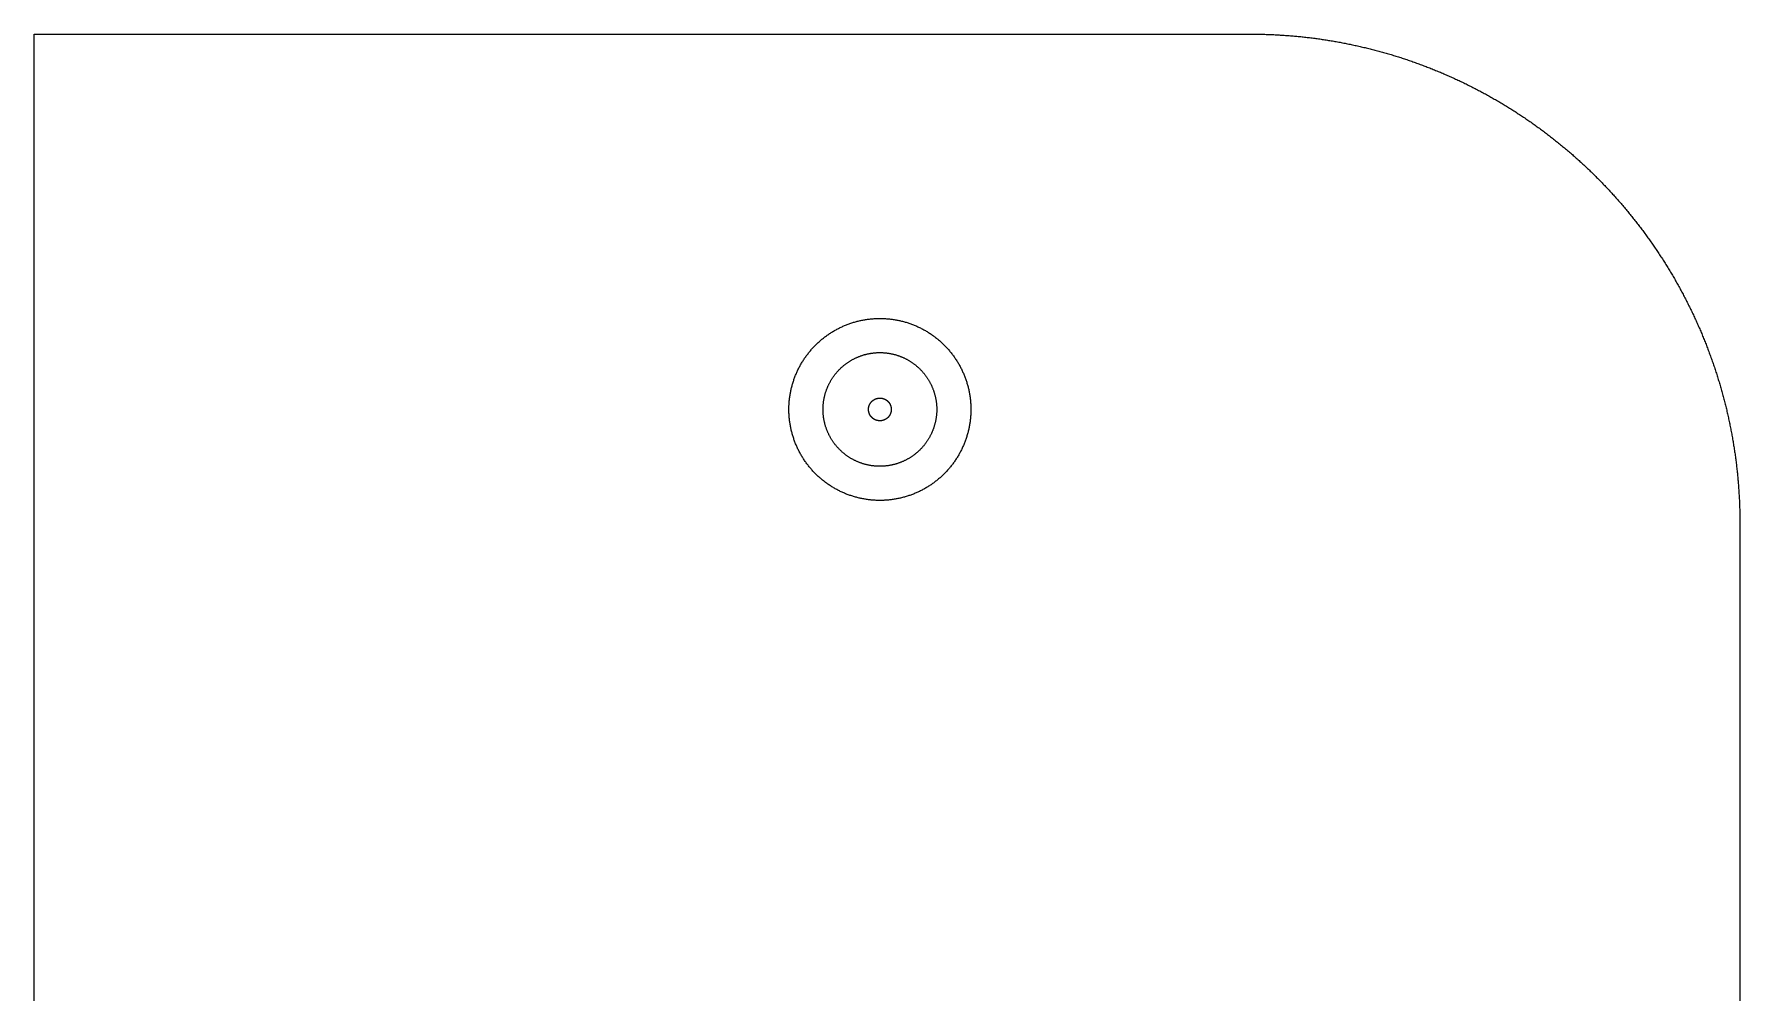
# Model space of a CAD drawing. Header units: millimetres. Extents: x 64 to 413, y 70 to 397.
# Drawn here: x 67.3 to 142.3, y 123.7 to 165.8 of the extents above; entities that cross this region are included whole.
import ezdxf

# ---------------------------------------------------------------- set-up
doc = ezdxf.new("R2010")
doc.units = ezdxf.units.MM
doc.layers.add('TOP_Full_CutOut_90_1', color=7, linetype='Continuous', lineweight=18)
doc.layers.add('TOP_Full_CutOut_90_2', color=7, linetype='Continuous', lineweight=18)

msp = doc.modelspace()

# ---------------------------------------------------------------- linework, layer by layer
at = {"layer": 'TOP_Full_CutOut_90_1'}
for points in [[(108.466247, 149.318991), (108.466028, 149.277104), (108.46537, 149.235223), (108.464273, 149.193347), (108.462739, 149.151486), (108.460766, 149.109651), (108.458354, 149.067832), (108.455505, 149.026038), (108.452219, 148.98428), (108.448496, 148.942564), (108.444335, 148.900884), (108.439738, 148.859244), (108.434706, 148.817661), (108.429238, 148.776129), (108.423336, 148.734659), (108.417002, 148.693261), (108.410232, 148.651924), (108.403029, 148.610654), (108.395397, 148.569472), (108.387332, 148.528371), (108.378837, 148.487347), (108.369915, 148.446424), (108.360563, 148.405593), (108.350784, 148.36486), (108.340581, 148.32424), (108.329952, 148.283723), (108.318899, 148.243321), (108.307423, 148.203037), (108.295526, 148.162872), (108.283209, 148.122835), (108.270473, 148.082929), (108.257321, 148.04316), (108.243755, 148.003536), (108.229772, 147.96405), (108.215376, 147.924712), (108.200571, 147.885531), (108.185354, 147.846501), (108.16973, 147.807635), (108.153703, 147.768942), (108.137268, 147.730412), (108.12043, 147.692054), (108.103195, 147.653882), (108.085558, 147.615886), (108.067523, 147.578076), (108.049097, 147.540463), (108.030276, 147.503042), (108.011063, 147.465816), (107.991465, 147.428801), (107.971476, 147.391989), (107.951105, 147.355387), (107.930353, 147.319005), (107.909219, 147.28284), (107.887709, 147.246899), (107.865821, 147.211181), (107.843563, 147.175697), (107.820934, 147.140451), (107.797936, 147.105439), (107.774576, 147.070675), (107.750849, 147.036154), (107.726763, 147.001882), (107.702318, 146.967863), (107.677521, 146.934106), (107.652374, 146.900612), (107.626875, 146.867382), (107.601028, 146.834418), (107.574837, 146.801726), (107.548306, 146.769312), (107.521437, 146.737178), (107.494233, 146.705325), (107.466698, 146.673761), (107.438835, 146.642488), (107.410643, 146.611507), (107.382127, 146.58082), (107.353294, 146.550435), (107.324148, 146.520358), (107.294684, 146.490586), (107.264909, 146.461121), (107.234827, 146.431969), (107.204442, 146.403135), (107.173761, 146.374624), (107.14278, 146.346434), (107.111501, 146.318565), (107.079938, 146.291031), (107.048088, 146.263828), (107.015952, 146.236958), (106.983539, 146.210429), (106.950849, 146.184239), (106.917887, 146.158393), (106.884655, 146.132894), (106.851156, 146.107742), (106.817399, 146.082945), (106.783382, 146.058501), (106.749111, 146.034415), (106.714596, 146.010694), (106.679828, 145.987331), (106.644815, 145.964332), (106.609564, 145.941701), (106.574081, 145.919442), (106.538373, 145.89756), (106.502429, 145.876049), (106.46626, 145.854913), (106.429874, 145.834159), (106.393276, 145.813789), (106.356464, 145.793801), (106.319445, 145.7742), (106.282225, 145.75499), (106.244803, 145.736169), (106.207187, 145.717741), (106.169379, 145.699707), (106.131383, 145.68207), (106.093209, 145.664834), (106.054857, 145.647998), (106.016326, 145.631564), (105.977628, 145.615534), (105.938762, 145.599911), (105.899735, 145.584694), (105.860555, 145.569889), (105.821218, 145.555494), (105.781733, 145.541512), (105.742101, 145.527943), (105.702332, 145.51479), (105.662431, 145.502056), (105.622394, 145.489739), (105.582231, 145.477842), (105.541949, 145.466368), (105.501546, 145.455315), (105.461027, 145.444685), (105.4204, 145.43448), (105.379672, 145.424702), (105.338842, 145.415351), (105.297915, 145.406427), (105.256899, 145.397934), (105.215794, 145.389869), (105.174606, 145.382235), (105.133346, 145.375034), (105.092009, 145.368265), (105.0506, 145.361929), (105.009131, 145.356026), (104.967604, 145.350559), (104.926021, 145.345527), (104.884387, 145.340931), (104.842707, 145.336771), (104.80098, 145.333047), (104.759222, 145.32976), (104.717439, 145.326911), (104.675619, 145.324501), (104.633774, 145.322527), (104.591918, 145.320992), (104.550042, 145.319896), (104.508161, 145.319237), (104.466275, 145.319019), (104.424388, 145.319237), (104.382507, 145.319896), (104.340631, 145.320992), (104.298775, 145.322527), (104.25693, 145.324501), (104.21511, 145.326911), (104.173327, 145.32976), (104.131569, 145.333047), (104.089842, 145.336771), (104.048162, 145.340931), (104.006528, 145.345527), (103.964945, 145.350559), (103.923418, 145.356026), (103.881949, 145.361929), (103.84054, 145.368265), (103.799203, 145.375034), (103.757943, 145.382235), (103.716755, 145.389869), (103.67565, 145.397934), (103.634634, 145.406427), (103.593707, 145.415351), (103.552877, 145.424702), (103.512149, 145.43448), (103.471522, 145.444685), (103.431003, 145.455315), (103.3906, 145.466368), (103.350318, 145.477842), (103.310155, 145.489739), (103.270118, 145.502056), (103.230217, 145.51479), (103.190448, 145.527943), (103.150816, 145.541512), (103.111331, 145.555494), (103.071994, 145.569889), (103.032814, 145.584694), (102.993787, 145.599911), (102.954921, 145.615534), (102.916223, 145.631564), (102.877692, 145.647998), (102.83934, 145.664834), (102.801166, 145.68207), (102.76317, 145.699707), (102.725362, 145.717741), (102.687746, 145.736169), (102.650324, 145.75499), (102.613104, 145.7742), (102.576085, 145.793801), (102.539273, 145.813789), (102.502675, 145.834159), (102.466289, 145.854913), (102.43012, 145.876049), (102.394176, 145.89756), (102.358468, 145.919442), (102.322985, 145.941701), (102.287734, 145.964332), (102.252721, 145.987331), (102.217953, 146.010694), (102.183438, 146.034415), (102.149167, 146.058501), (102.11515, 146.082945), (102.081393, 146.107742), (102.047894, 146.132894), (102.014662, 146.158393), (101.9817, 146.184239), (101.94901, 146.210429), (101.916597, 146.236958), (101.884461, 146.263828), (101.852611, 146.291031), (101.821048, 146.318565), (101.789769, 146.346434), (101.758788, 146.374624), (101.728107, 146.403135), (101.697722, 146.431969), (101.66764, 146.461121), (101.637865, 146.490586), (101.608401, 146.520358), (101.579255, 146.550435), (101.550422, 146.58082), (101.521906, 146.611507), (101.493714, 146.642488), (101.465851, 146.673761), (101.438316, 146.705325), (101.411112, 146.737178), (101.384243, 146.769312), (101.357712, 146.801726), (101.331521, 146.834418), (101.305674, 146.867382), (101.280175, 146.900612), (101.255028, 146.934106), (101.230231, 146.967863), (101.205786, 147.001882), (101.1817, 147.036154), (101.157973, 147.070675), (101.134613, 147.105439), (101.111615, 147.140451), (101.088986, 147.175697), (101.066728, 147.211181), (101.04484, 147.246899), (101.02333, 147.28284), (101.002196, 147.319005), (100.981444, 147.355387), (100.961073, 147.391989), (100.941084, 147.428801), (100.921486, 147.465816), (100.902273, 147.503042), (100.883452, 147.540463), (100.865026, 147.578076), (100.846991, 147.615886), (100.829354, 147.653882), (100.812119, 147.692054), (100.795281, 147.730412), (100.778846, 147.768942), (100.762819, 147.807635), (100.747195, 147.846501), (100.731978, 147.885531), (100.717173, 147.924712), (100.702777, 147.96405), (100.688794, 148.003536), (100.675228, 148.04316), (100.662076, 148.082929), (100.64934, 148.122835), (100.637023, 148.162872), (100.625126, 148.203037), (100.61365, 148.243321), (100.602597, 148.283723), (100.591968, 148.32424), (100.581765, 148.36486), (100.571986, 148.405593), (100.562634, 148.446424), (100.553712, 148.487347), (100.545217, 148.528371), (100.537152, 148.569472), (100.52952, 148.610654), (100.522317, 148.651924), (100.515547, 148.693261), (100.509213, 148.734659), (100.503311, 148.776129), (100.497843, 148.817661), (100.492811, 148.859244), (100.488214, 148.900884), (100.484053, 148.942564), (100.48033, 148.98428), (100.477044, 149.026038), (100.474195, 149.067832), (100.471783, 149.109651), (100.46981, 149.151486), (100.468276, 149.193347), (100.467179, 149.235223), (100.466521, 149.277104), (100.466302, 149.318991), (100.466521, 149.360878), (100.467179, 149.402758), (100.468276, 149.444635), (100.46981, 149.486496), (100.471783, 149.528331), (100.474195, 149.57015), (100.477044, 149.611943), (100.48033, 149.653701), (100.484054, 149.695418), (100.488214, 149.737099), (100.492811, 149.778738), (100.497843, 149.820321), (100.503311, 149.861853), (100.509213, 149.903323), (100.515547, 149.944721), (100.522317, 149.986058), (100.52952, 150.027328), (100.537152, 150.06851), (100.545217, 150.109611), (100.553712, 150.150635), (100.562634, 150.191558), (100.571986, 150.232389), (100.581765, 150.273122), (100.591968, 150.313742), (100.602597, 150.354259), (100.61365, 150.394661), (100.625126, 150.434945), (100.637023, 150.47511), (100.64934, 150.515147), (100.662076, 150.555053), (100.675228, 150.594822), (100.688794, 150.634446), (100.702777, 150.673932), (100.717173, 150.71327), (100.731978, 150.752451), (100.747195, 150.791481), (100.762819, 150.830347), (100.778846, 150.86904), (100.79528, 150.907568), (100.812119, 150.945927), (100.829355, 150.984102), (100.846991, 151.022096), (100.865026, 151.059906), (100.883452, 151.097519), (100.902272, 151.134938), (100.921486, 151.172165), (100.941084, 151.209181), (100.961073, 151.245992), (100.981445, 151.282597), (101.002196, 151.318977), (101.02333, 151.355142), (101.04484, 151.391083), (101.066727, 151.426799), (101.088986, 151.462284), (101.111615, 151.497531), (101.134611, 151.53254), (101.157975, 151.567309), (101.181701, 151.601831), (101.205784, 151.636098), (101.230231, 151.670118), (101.255028, 151.703876), (101.280175, 151.737369), (101.305676, 151.770603), (101.331521, 151.803564), (101.357712, 151.836256), (101.384243, 151.86867), (101.411112, 151.900804), (101.438316, 151.932657), (101.465851, 151.964221), (101.493714, 151.995494), (101.521906, 152.026475), (101.550422, 152.057162), (101.579252, 152.087544), (101.608401, 152.117623), (101.637867, 152.147399), (101.66764, 152.176861), (101.697722, 152.206013), (101.728107, 152.234847), (101.758788, 152.263358), (101.789769, 152.291548), (101.821048, 152.319417), (101.852611, 152.346951), (101.884461, 152.374154), (101.916597, 152.401024), (101.94901, 152.427553), (101.9817, 152.453743), (102.014662, 152.479589), (102.047894, 152.505088), (102.081393, 152.53024), (102.11515, 152.555037), (102.149164, 152.579478), (102.183434, 152.603564), (102.217956, 152.62729), (102.252725, 152.650654), (102.287734, 152.67365), (102.322981, 152.696279), (102.358464, 152.718537), (102.39418, 152.740424), (102.430124, 152.761935), (102.466289, 152.783069), (102.502675, 152.803823), (102.539273, 152.824193), (102.576085, 152.844181), (102.613104, 152.863782), (102.650324, 152.882992), (102.687746, 152.901813), (102.725362, 152.920241), (102.76317, 152.938275), (102.801166, 152.955912), (102.83934, 152.973148), (102.877692, 152.989984), (102.916219, 153.006417), (102.954921, 153.022447), (102.993791, 153.038073), (103.032809, 153.053286), (103.071994, 153.068092), (103.111336, 153.082489), (103.150816, 153.09647), (103.190448, 153.110039), (103.230217, 153.123192), (103.270118, 153.135926), (103.310155, 153.148243), (103.350318, 153.16014), (103.3906, 153.171614), (103.431003, 153.182667), (103.471522, 153.193297), (103.512149, 153.203502), (103.552877, 153.21328), (103.593707, 153.222631), (103.634634, 153.231555), (103.67565, 153.240048), (103.716755, 153.248113), (103.757943, 153.255747), (103.799203, 153.262948), (103.84054, 153.269717), (103.881949, 153.276053), (103.923418, 153.281956), (103.964945, 153.287423), (104.006528, 153.292455), (104.048162, 153.297051), (104.089842, 153.301211), (104.131564, 153.304935), (104.173327, 153.308221), (104.215115, 153.311071), (104.25693, 153.313481), (104.298775, 153.315455), (104.340631, 153.31699), (104.382501, 153.318086), (104.424388, 153.318744), (104.466275, 153.318963), (104.508161, 153.318744), (104.550048, 153.318086), (104.591918, 153.31699), (104.633774, 153.315455), (104.675619, 153.313481), (104.717434, 153.311071), (104.759222, 153.308221), (104.800985, 153.304935), (104.842707, 153.301211), (104.884387, 153.297051), (104.926021, 153.292455), (104.967604, 153.287423), (105.009131, 153.281956), (105.0506, 153.276053), (105.092009, 153.269717), (105.133346, 153.262948), (105.174606, 153.255747), (105.215794, 153.248113), (105.256899, 153.240048), (105.297915, 153.231555), (105.338842, 153.222631), (105.379672, 153.21328), (105.4204, 153.203502), (105.461027, 153.193297), (105.501546, 153.182667), (105.541949, 153.171614), (105.582231, 153.16014), (105.622394, 153.148243), (105.662431, 153.135926), (105.702332, 153.123192), (105.742101, 153.110039), (105.781733, 153.09647), (105.821213, 153.082489), (105.860555, 153.068092), (105.89974, 153.053286), (105.938758, 153.038073), (105.977628, 153.022447), (106.01633, 153.006417), (106.054857, 152.989984), (106.093209, 152.973148), (106.131383, 152.955912), (106.169379, 152.938275), (106.207187, 152.920241), (106.244803, 152.901813), (106.282225, 152.882992), (106.319445, 152.863782), (106.356464, 152.844181), (106.393276, 152.824193), (106.429874, 152.803823), (106.46626, 152.783069), (106.502425, 152.761935), (106.538369, 152.740424), (106.574085, 152.718537), (106.609568, 152.696279), (106.644815, 152.67365), (106.679824, 152.650654), (106.714593, 152.62729), (106.749115, 152.603564), (106.783385, 152.579478), (106.817399, 152.555037), (106.851156, 152.53024), (106.884655, 152.505088), (106.917887, 152.479589), (106.950849, 152.453743), (106.983539, 152.427553), (107.015952, 152.401024), (107.048088, 152.374154), (107.079938, 152.346951), (107.111501, 152.319417), (107.14278, 152.291548), (107.173761, 152.263358), (107.204442, 152.234847), (107.234827, 152.206013), (107.264909, 152.176861), (107.294682, 152.147399), (107.324148, 152.117623), (107.353297, 152.087544), (107.382127, 152.057162), (107.410643, 152.026475), (107.438835, 151.995494), (107.466698, 151.964221), (107.494233, 151.932657), (107.521437, 151.900804), (107.548306, 151.86867), (107.574837, 151.836256), (107.601028, 151.803564), (107.626873, 151.770603), (107.652374, 151.737369), (107.677521, 151.703876), (107.702318, 151.670118), (107.726765, 151.636098), (107.750848, 151.601831), (107.774574, 151.567309), (107.797938, 151.53254), (107.820934, 151.497531), (107.843563, 151.462284), (107.865822, 151.426799), (107.887709, 151.391083), (107.909219, 151.355142), (107.930353, 151.318977), (107.951104, 151.282597), (107.971476, 151.245992), (107.991465, 151.209181), (108.011063, 151.172165), (108.030277, 151.134938), (108.049097, 151.097519), (108.067523, 151.059906), (108.085558, 151.022096), (108.103194, 150.984102), (108.12043, 150.945927), (108.137269, 150.907568), (108.153703, 150.86904), (108.16973, 150.830347), (108.185354, 150.791481), (108.200571, 150.752451), (108.215376, 150.71327), (108.229772, 150.673932), (108.243755, 150.634446), (108.257321, 150.594822), (108.270473, 150.555053), (108.283209, 150.515147), (108.295526, 150.47511), (108.307423, 150.434945), (108.318899, 150.394661), (108.329952, 150.354259), (108.340581, 150.313742), (108.350784, 150.273122), (108.360563, 150.232389), (108.369915, 150.191558), (108.378837, 150.150635), (108.387332, 150.109611), (108.395397, 150.06851), (108.403029, 150.027328), (108.410232, 149.986058), (108.417002, 149.944721), (108.423336, 149.903323), (108.429238, 149.861853), (108.434706, 149.820321), (108.439738, 149.778738), (108.444335, 149.737099), (108.448495, 149.695418), (108.452219, 149.653701), (108.455505, 149.611943), (108.458354, 149.57015), (108.460766, 149.528331), (108.462739, 149.486496), (108.464273, 149.444635), (108.46537, 149.402758), (108.466028, 149.360878), (108.466247, 149.318991)], [(106.966226, 149.318991), (106.966089, 149.292812), (106.965678, 149.266636), (106.964993, 149.240466), (106.964033, 149.214304), (106.9628, 149.188154), (106.961293, 149.162018), (106.959513, 149.135899), (106.957459, 149.1098), (106.955131, 149.083725), (106.952531, 149.057675), (106.949659, 149.031654), (106.946514, 149.005664), (106.943096, 148.979709), (106.939408, 148.95379), (106.935448, 148.927912), (106.931217, 148.902077), (106.926716, 148.876288), (106.921945, 148.850547), (106.916905, 148.824857), (106.911596, 148.799222), (106.906019, 148.773643), (106.900175, 148.748125), (106.894063, 148.722669), (106.887686, 148.697278), (106.881043, 148.671956), (106.874135, 148.646704), (106.866962, 148.621527), (106.859527, 148.596425), (106.851829, 148.571403), (106.84387, 148.546463), (106.83565, 148.521608), (106.82717, 148.49684), (106.818431, 148.472162), (106.809434, 148.447578), (106.800181, 148.423088), (106.790671, 148.398697), (106.780906, 148.374407), (106.770888, 148.350221), (106.760617, 148.32614), (106.750094, 148.302169), (106.739321, 148.278309), (106.728299, 148.254563), (106.717028, 148.230934), (106.705511, 148.207424), (106.693748, 148.184037), (106.681741, 148.160773), (106.669491, 148.137637), (106.656999, 148.11463), (106.644267, 148.091755), (106.631296, 148.069015), (106.618088, 148.046412), (106.604644, 148.023948), (106.590965, 148.001627), (106.577054, 147.97945), (106.562911, 147.95742), (106.548538, 147.935539), (106.533936, 147.91381), (106.519108, 147.892234), (106.504055, 147.870816), (106.488778, 147.849556), (106.47328, 147.828457), (106.457561, 147.807522), (106.441624, 147.786753), (106.42547, 147.766151), (106.409102, 147.74572), (106.392521, 147.725462), (106.375728, 147.705378), (106.358726, 147.685471), (106.341516, 147.665743), (106.324101, 147.646197), (106.306482, 147.626834), (106.288661, 147.607656), (106.27064, 147.588666), (106.252422, 147.569866), (106.234007, 147.551258), (106.215399, 147.532844), (106.196599, 147.514625), (106.177609, 147.496604), (106.158432, 147.478784), (106.139069, 147.461165), (106.119522, 147.443749), (106.099795, 147.42654), (106.079888, 147.409538), (106.059804, 147.392745), (106.039545, 147.376163), (106.019114, 147.359795), (105.998513, 147.343641), (105.977743, 147.327704), (105.956808, 147.311986), (105.935709, 147.296487), (105.91445, 147.281211), (105.893031, 147.266157), (105.871456, 147.251329), (105.849727, 147.236728), (105.827846, 147.222355), (105.805816, 147.208212), (105.783639, 147.1943), (105.761317, 147.180621), (105.738854, 147.167177), (105.71625, 147.153969), (105.69351, 147.140998), (105.670635, 147.128266), (105.647629, 147.115775), (105.624492, 147.103525), (105.601229, 147.091518), (105.577841, 147.079755), (105.554331, 147.068237), (105.530702, 147.056967), (105.506956, 147.045944), (105.483097, 147.035171), (105.459125, 147.024649), (105.435045, 147.014377), (105.410858, 147.004359), (105.386568, 146.994594), (105.362177, 146.985085), (105.337688, 146.975831), (105.313103, 146.966834), (105.288425, 146.958095), (105.263657, 146.949616), (105.238802, 146.941395), (105.213862, 146.933436), (105.18884, 146.925738), (105.163739, 146.918303), (105.138561, 146.911131), (105.11331, 146.904223), (105.087987, 146.89758), (105.062597, 146.891202), (105.037141, 146.885091), (105.011622, 146.879246), (104.986044, 146.873669), (104.960408, 146.86836), (104.934719, 146.86332), (104.908978, 146.858549), (104.883188, 146.854048), (104.857353, 146.849818), (104.831475, 146.845858), (104.805557, 146.842169), (104.779602, 146.838752), (104.753612, 146.835607), (104.727591, 146.832734), (104.701541, 146.830134), (104.675465, 146.827807), (104.649366, 146.825753), (104.623248, 146.823972), (104.597112, 146.822465), (104.570962, 146.821232), (104.5448, 146.820273), (104.51863, 146.819587), (104.492453, 146.819176), (104.466275, 146.819039), (104.440096, 146.819176), (104.413919, 146.819587), (104.387749, 146.820273), (104.361587, 146.821232), (104.335437, 146.822465), (104.309301, 146.823972), (104.283183, 146.825753), (104.257084, 146.827807), (104.231008, 146.830134), (104.204958, 146.832734), (104.178937, 146.835607), (104.152947, 146.838752), (104.126992, 146.842169), (104.101074, 146.845858), (104.075196, 146.849818), (104.049361, 146.854048), (104.023571, 146.858549), (103.99783, 146.86332), (103.972141, 146.86836), (103.946505, 146.873669), (103.920927, 146.879246), (103.895408, 146.885091), (103.869952, 146.891202), (103.844562, 146.89758), (103.819239, 146.904223), (103.793988, 146.911131), (103.76881, 146.918303), (103.743709, 146.925738), (103.718687, 146.933436), (103.693747, 146.941395), (103.668892, 146.949616), (103.644124, 146.958095), (103.619446, 146.966834), (103.594861, 146.975831), (103.570372, 146.985085), (103.545981, 146.994594), (103.521691, 147.004359), (103.497504, 147.014377), (103.473424, 147.024649), (103.449452, 147.035171), (103.425593, 147.045944), (103.401847, 147.056967), (103.378218, 147.068237), (103.354708, 147.079755), (103.33132, 147.091518), (103.308057, 147.103525), (103.28492, 147.115775), (103.261914, 147.128266), (103.239039, 147.140998), (103.216299, 147.153969), (103.193695, 147.167177), (103.171232, 147.180621), (103.14891, 147.1943), (103.126733, 147.208212), (103.104703, 147.222355), (103.082822, 147.236728), (103.061093, 147.251329), (103.039518, 147.266157), (103.018099, 147.281211), (102.99684, 147.296487), (102.975741, 147.311986), (102.954806, 147.327704), (102.934036, 147.343641), (102.913435, 147.359795), (102.893004, 147.376163), (102.872745, 147.392745), (102.852661, 147.409538), (102.832754, 147.42654), (102.813027, 147.443749), (102.79348, 147.461165), (102.774117, 147.478784), (102.75494, 147.496604), (102.73595, 147.514625), (102.71715, 147.532844), (102.698542, 147.551258), (102.680127, 147.569866), (102.661909, 147.588666), (102.643888, 147.607656), (102.626067, 147.626834), (102.608448, 147.646197), (102.591033, 147.665743), (102.573823, 147.685471), (102.556821, 147.705378), (102.540028, 147.725462), (102.523447, 147.74572), (102.507079, 147.766151), (102.490925, 147.786753), (102.474988, 147.807522), (102.459269, 147.828457), (102.443771, 147.849556), (102.428494, 147.870816), (102.413441, 147.892234), (102.398613, 147.91381), (102.384011, 147.935539), (102.369638, 147.95742), (102.355495, 147.97945), (102.341584, 148.001627), (102.327905, 148.023948), (102.314461, 148.046412), (102.301253, 148.069015), (102.288282, 148.091755), (102.27555, 148.11463), (102.263058, 148.137637), (102.250808, 148.160773), (102.238801, 148.184037), (102.227038, 148.207424), (102.215521, 148.230934), (102.20425, 148.254563), (102.193228, 148.278309), (102.182455, 148.302169), (102.171932, 148.32614), (102.161661, 148.350221), (102.151643, 148.374407), (102.141878, 148.398697), (102.132368, 148.423088), (102.123115, 148.447578), (102.114118, 148.472162), (102.105379, 148.49684), (102.096899, 148.521608), (102.088679, 148.546463), (102.08072, 148.571403), (102.073022, 148.596425), (102.065587, 148.621527), (102.058414, 148.646704), (102.051506, 148.671956), (102.044863, 148.697278), (102.038486, 148.722669), (102.032374, 148.748125), (102.02653, 148.773643), (102.020953, 148.799222), (102.015644, 148.824857), (102.010604, 148.850547), (102.005833, 148.876288), (102.001332, 148.902077), (101.997101, 148.927912), (101.993141, 148.95379), (101.989453, 148.979709), (101.986035, 149.005664), (101.98289, 149.031654), (101.980018, 149.057675), (101.977418, 149.083725), (101.97509, 149.1098), (101.973036, 149.135899), (101.971256, 149.162018), (101.969749, 149.188154), (101.968516, 149.214304), (101.967556, 149.240466), (101.966871, 149.266636), (101.96646, 149.292812), (101.966323, 149.318991), (101.96646, 149.34517), (101.966871, 149.371346), (101.967556, 149.397516), (101.968516, 149.423678), (101.969749, 149.449828), (101.971256, 149.475964), (101.973036, 149.502083), (101.97509, 149.528182), (101.977418, 149.554257), (101.980018, 149.580307), (101.98289, 149.606328), (101.986035, 149.632318), (101.989453, 149.658273), (101.993141, 149.684191), (101.997101, 149.71007), (102.001332, 149.735905), (102.005833, 149.761694), (102.010604, 149.787435), (102.015644, 149.813125), (102.020953, 149.83876), (102.02653, 149.864339), (102.032374, 149.889857), (102.038486, 149.915313), (102.044863, 149.940704), (102.051506, 149.966026), (102.058414, 149.991278), (102.065587, 150.016455), (102.073022, 150.041557), (102.08072, 150.066579), (102.088679, 150.091519), (102.096899, 150.116374), (102.105379, 150.141142), (102.114118, 150.165819), (102.123115, 150.190404), (102.132368, 150.214894), (102.141878, 150.239285), (102.151643, 150.263575), (102.161661, 150.287761), (102.171932, 150.311842), (102.182455, 150.335813), (102.193228, 150.359673), (102.20425, 150.383419), (102.215521, 150.407048), (102.227038, 150.430557), (102.238801, 150.453945), (102.250808, 150.477209), (102.263058, 150.500345), (102.27555, 150.523352), (102.288282, 150.546227), (102.301253, 150.568967), (102.314461, 150.59157), (102.327905, 150.614034), (102.341584, 150.636355), (102.355495, 150.658532), (102.369638, 150.680562), (102.384011, 150.702443), (102.398613, 150.724172), (102.413441, 150.745747), (102.428494, 150.767166), (102.443771, 150.788426), (102.459269, 150.809524), (102.474988, 150.83046), (102.490925, 150.851229), (102.507079, 150.87183), (102.523447, 150.892262), (102.540028, 150.91252), (102.556821, 150.932604), (102.573823, 150.952511), (102.591033, 150.972239), (102.608448, 150.991785), (102.626067, 151.011148), (102.643888, 151.030326), (102.661909, 151.049316), (102.680127, 151.068116), (102.698542, 151.086724), (102.71715, 151.105138), (102.73595, 151.123357), (102.75494, 151.141377), (102.774117, 151.159198), (102.79348, 151.176817), (102.813027, 151.194232), (102.832754, 151.211442), (102.852661, 151.228444), (102.872745, 151.245237), (102.893004, 151.261818), (102.913435, 151.278187), (102.934036, 151.29434), (102.954806, 151.310277), (102.975741, 151.325996), (102.99684, 151.341494), (103.018099, 151.356771), (103.039518, 151.371824), (103.061093, 151.386653), (103.082822, 151.401254), (103.104703, 151.415627), (103.126733, 151.42977), (103.14891, 151.443682), (103.171232, 151.45736), (103.193695, 151.470805), (103.216299, 151.484013), (103.239039, 151.496984), (103.261914, 151.509715), (103.28492, 151.522207), (103.308057, 151.534457), (103.33132, 151.546464), (103.354708, 151.558227), (103.378218, 151.569745), (103.401847, 151.581015), (103.425593, 151.592037), (103.449452, 151.602811), (103.473424, 151.613333), (103.497504, 151.623604), (103.521691, 151.633623), (103.545981, 151.643387), (103.570372, 151.652897), (103.594861, 151.662151), (103.619446, 151.671148), (103.644124, 151.679886), (103.668892, 151.688366), (103.693747, 151.696586), (103.718687, 151.704546), (103.743709, 151.712244), (103.76881, 151.719679), (103.793988, 151.726851), (103.819239, 151.733759), (103.844562, 151.740402), (103.869952, 151.74678), (103.895408, 151.752891), (103.920927, 151.758736), (103.946505, 151.764313), (103.972141, 151.769622), (103.99783, 151.774662), (104.023571, 151.779433), (104.049361, 151.783934), (104.075196, 151.788164), (104.101074, 151.792124), (104.126992, 151.795813), (104.152947, 151.79923), (104.178937, 151.802375), (104.204958, 151.805248), (104.231008, 151.807848), (104.257084, 151.810175), (104.283183, 151.812229), (104.309301, 151.81401), (104.335437, 151.815517), (104.361587, 151.81675), (104.387749, 151.817709), (104.413919, 151.818395), (104.440096, 151.818806), (104.466275, 151.818943), (104.492453, 151.818806), (104.51863, 151.818395), (104.5448, 151.817709), (104.570962, 151.81675), (104.597112, 151.815517), (104.623248, 151.81401), (104.649366, 151.812229), (104.675465, 151.810175), (104.701541, 151.807848), (104.727591, 151.805248), (104.753612, 151.802375), (104.779602, 151.79923), (104.805557, 151.795813), (104.831475, 151.792124), (104.857353, 151.788164), (104.883188, 151.783934), (104.908978, 151.779433), (104.934719, 151.774662), (104.960408, 151.769622), (104.986044, 151.764313), (105.011622, 151.758736), (105.037141, 151.752891), (105.062597, 151.74678), (105.087987, 151.740402), (105.11331, 151.733759), (105.138561, 151.726851), (105.163739, 151.719679), (105.18884, 151.712244), (105.213862, 151.704546), (105.238802, 151.696586), (105.263657, 151.688366), (105.288425, 151.679886), (105.313103, 151.671148), (105.337688, 151.662151), (105.362177, 151.652897), (105.386568, 151.643387), (105.410858, 151.633623), (105.435045, 151.623604), (105.459125, 151.613333), (105.483097, 151.602811), (105.506956, 151.592037), (105.530702, 151.581015), (105.554331, 151.569745), (105.577841, 151.558227), (105.601229, 151.546464), (105.624492, 151.534457), (105.647629, 151.522207), (105.670635, 151.509715), (105.69351, 151.496984), (105.71625, 151.484013), (105.738854, 151.470805), (105.761317, 151.45736), (105.783639, 151.443682), (105.805816, 151.42977), (105.827846, 151.415627), (105.849727, 151.401254), (105.871456, 151.386653), (105.893031, 151.371824), (105.91445, 151.356771), (105.935709, 151.341494), (105.956808, 151.325996), (105.977743, 151.310277), (105.998513, 151.29434), (106.019114, 151.278187), (106.039545, 151.261818), (106.059804, 151.245237), (106.079888, 151.228444), (106.099795, 151.211442), (106.119522, 151.194232), (106.139069, 151.176817), (106.158432, 151.159198), (106.177609, 151.141377), (106.196599, 151.123357), (106.215399, 151.105138), (106.234007, 151.086724), (106.252422, 151.068116), (106.27064, 151.049316), (106.288661, 151.030326), (106.306482, 151.011148), (106.324101, 150.991785), (106.341516, 150.972239), (106.358726, 150.952511), (106.375728, 150.932604), (106.392521, 150.91252), (106.409102, 150.892262), (106.42547, 150.87183), (106.441624, 150.851229), (106.457561, 150.83046), (106.47328, 150.809524), (106.488778, 150.788426), (106.504055, 150.767166), (106.519108, 150.745747), (106.533936, 150.724172), (106.548538, 150.702443), (106.562911, 150.680562), (106.577054, 150.658532), (106.590965, 150.636355), (106.604644, 150.614034), (106.618088, 150.59157), (106.631296, 150.568967), (106.644267, 150.546227), (106.656999, 150.523352), (106.669491, 150.500345), (106.681741, 150.477209), (106.693748, 150.453945), (106.705511, 150.430557), (106.717028, 150.407048), (106.728299, 150.383419), (106.739321, 150.359673), (106.750094, 150.335813), (106.760617, 150.311842), (106.770888, 150.287761), (106.780906, 150.263575), (106.790671, 150.239285), (106.800181, 150.214894), (106.809434, 150.190404), (106.818431, 150.165819), (106.82717, 150.141142), (106.83565, 150.116374), (106.84387, 150.091519), (106.851829, 150.066579), (106.859527, 150.041557), (106.866962, 150.016455), (106.874135, 149.991278), (106.881043, 149.966026), (106.887686, 149.940704), (106.894063, 149.915313), (106.900175, 149.889857), (106.906019, 149.864339), (106.911596, 149.83876), (106.916905, 149.813125), (106.921945, 149.787435), (106.926716, 149.761694), (106.931217, 149.735905), (106.935448, 149.71007), (106.939408, 149.684191), (106.943096, 149.658273), (106.946514, 149.632318), (106.949659, 149.606328), (106.952531, 149.580307), (106.955131, 149.554257), (106.957459, 149.528182), (106.959513, 149.502083), (106.961293, 149.475964), (106.9628, 149.449828), (106.964033, 149.423678), (106.964993, 149.397516), (106.965678, 149.371346), (106.966089, 149.34517), (106.966226, 149.318991)], [(104.966199, 149.318991), (104.966172, 149.313756), (104.966089, 149.308521), (104.965952, 149.303288), (104.96576, 149.298056), (104.965514, 149.292827), (104.965212, 149.2876), (104.964856, 149.282377), (104.964446, 149.277158), (104.96398, 149.271944), (104.96346, 149.266735), (104.962886, 149.261531), (104.962257, 149.256334), (104.961574, 149.251143), (104.960836, 149.24596), (104.960044, 149.240786), (104.959198, 149.235619), (104.958298, 149.230462), (104.957344, 149.225314), (104.956336, 149.220177), (104.955274, 149.215051), (104.954159, 149.209936), (104.95299, 149.204833), (104.951768, 149.199742), (104.950493, 149.194665), (104.949164, 149.189601), (104.947783, 149.184551), (104.946349, 149.179516), (104.944862, 149.174497), (104.943323, 149.169493), (104.941731, 149.164506), (104.940087, 149.159535), (104.938391, 149.154582), (104.936644, 149.149648), (104.934845, 149.144731), (104.932994, 149.139834), (104.931093, 149.134956), (104.92914, 149.130099), (104.927136, 149.125262), (104.925082, 149.120447), (104.922978, 149.115653), (104.920824, 149.110882), (104.91862, 149.106133), (104.916366, 149.101408), (104.914063, 149.096707), (104.91171, 149.09203), (104.909309, 149.087378), (104.90686, 149.082751), (104.904362, 149.07815), (104.901816, 149.073576), (104.899222, 149.069029), (104.89658, 149.064509), (104.893892, 149.060017), (104.891157, 149.055553), (104.888375, 149.051118), (104.885546, 149.046713), (104.882672, 149.042337), (104.879752, 149.037992), (104.876787, 149.033677), (104.873777, 149.029394), (104.870722, 149.025143), (104.867623, 149.020924), (104.864479, 149.016737), (104.861292, 149.012584), (104.858062, 149.008464), (104.854789, 149.004378), (104.851473, 149.000327), (104.848115, 148.996311), (104.844715, 148.99233), (104.841273, 148.988385), (104.837791, 148.984476), (104.834267, 148.980604), (104.830704, 148.976769), (104.8271, 148.972972), (104.823457, 148.969212), (104.819774, 148.965491), (104.816053, 148.961809), (104.812294, 148.958165), (104.808496, 148.954562), (104.804661, 148.950998), (104.800789, 148.947475), (104.79688, 148.943992), (104.792935, 148.940551), (104.788955, 148.937151), (104.784938, 148.933793), (104.780887, 148.930477), (104.776801, 148.927203), (104.772682, 148.923973), (104.768528, 148.920786), (104.764342, 148.917643), (104.760123, 148.914544), (104.755871, 148.911489), (104.751588, 148.908478), (104.747274, 148.905513), (104.742928, 148.902593), (104.738553, 148.899719), (104.734147, 148.896891), (104.729713, 148.894109), (104.725249, 148.891373), (104.720757, 148.888685), (104.716237, 148.886044), (104.711689, 148.88345), (104.707115, 148.880904), (104.702514, 148.878406), (104.697888, 148.875956), (104.693235, 148.873555), (104.688558, 148.871203), (104.683857, 148.8689), (104.679132, 148.866646), (104.674383, 148.864442), (104.669612, 148.862287), (104.664818, 148.860183), (104.660003, 148.858129), (104.655166, 148.856126), (104.650309, 148.854173), (104.645431, 148.852271), (104.640534, 148.850421), (104.635618, 148.848622), (104.630683, 148.846874), (104.62573, 148.845178), (104.62076, 148.843535), (104.615772, 148.841943), (104.610769, 148.840404), (104.605749, 148.838917), (104.600714, 148.837482), (104.595664, 148.836101), (104.590601, 148.834773), (104.585523, 148.833497), (104.580433, 148.832275), (104.57533, 148.831106), (104.570215, 148.829991), (104.565088, 148.828929), (104.559951, 148.827922), (104.554803, 148.826967), (104.549646, 148.826067), (104.54448, 148.825221), (104.539305, 148.824429), (104.534122, 148.823692), (104.528932, 148.823009), (104.523734, 148.82238), (104.518531, 148.821805), (104.513322, 148.821285), (104.508107, 148.82082), (104.502888, 148.820409), (104.497665, 148.820053), (104.492439, 148.819752), (104.487209, 148.819505), (104.481978, 148.819313), (104.476744, 148.819176), (104.47151, 148.819094), (104.466275, 148.819066), (104.461039, 148.819094), (104.455805, 148.819176), (104.450571, 148.819313), (104.44534, 148.819505), (104.44011, 148.819752), (104.434884, 148.820053), (104.429661, 148.820409), (104.424442, 148.82082), (104.419227, 148.821285), (104.414018, 148.821805), (104.408815, 148.82238), (104.403617, 148.823009), (104.398427, 148.823692), (104.393244, 148.824429), (104.388069, 148.825221), (104.382903, 148.826067), (104.377746, 148.826967), (104.372598, 148.827922), (104.367461, 148.828929), (104.362334, 148.829991), (104.357219, 148.831106), (104.352116, 148.832275), (104.347026, 148.833497), (104.341948, 148.834773), (104.336885, 148.836101), (104.331835, 148.837482), (104.3268, 148.838917), (104.32178, 148.840404), (104.316777, 148.841943), (104.311789, 148.843535), (104.306819, 148.845178), (104.301866, 148.846874), (104.296931, 148.848622), (104.292015, 148.850421), (104.287118, 148.852271), (104.28224, 148.854173), (104.277383, 148.856126), (104.272546, 148.858129), (104.267731, 148.860183), (104.262937, 148.862287), (104.258166, 148.864442), (104.253417, 148.866646), (104.248692, 148.8689), (104.243991, 148.871203), (104.239314, 148.873555), (104.234661, 148.875956), (104.230035, 148.878406), (104.225434, 148.880904), (104.22086, 148.88345), (104.216312, 148.886044), (104.211792, 148.888685), (104.2073, 148.891373), (104.202836, 148.894109), (104.198402, 148.896891), (104.193996, 148.899719), (104.189621, 148.902593), (104.185275, 148.905513), (104.180961, 148.908478), (104.176678, 148.911489), (104.172426, 148.914544), (104.168207, 148.917643), (104.164021, 148.920786), (104.159867, 148.923973), (104.155748, 148.927203), (104.151662, 148.930477), (104.147611, 148.933793), (104.143594, 148.937151), (104.139614, 148.940551), (104.135669, 148.943992), (104.13176, 148.947475), (104.127888, 148.950998), (104.124053, 148.954562), (104.120255, 148.958165), (104.116496, 148.961809), (104.112775, 148.965491), (104.109092, 148.969212), (104.105449, 148.972972), (104.101845, 148.976769), (104.098282, 148.980604), (104.094758, 148.984476), (104.091276, 148.988385), (104.087834, 148.99233), (104.084434, 148.996311), (104.081076, 149.000327), (104.07776, 149.004378), (104.074487, 149.008464), (104.071257, 149.012584), (104.06807, 149.016737), (104.064926, 149.020924), (104.061827, 149.025143), (104.058772, 149.029394), (104.055762, 149.033677), (104.052797, 149.037992), (104.049877, 149.042337), (104.047003, 149.046713), (104.044174, 149.051118), (104.041392, 149.055553), (104.038657, 149.060017), (104.035969, 149.064509), (104.033327, 149.069029), (104.030733, 149.073576), (104.028187, 149.07815), (104.025689, 149.082751), (104.02324, 149.087378), (104.020839, 149.09203), (104.018486, 149.096707), (104.016183, 149.101408), (104.013929, 149.106133), (104.011725, 149.110882), (104.009571, 149.115653), (104.007467, 149.120447), (104.005413, 149.125262), (104.003409, 149.130099), (104.001457, 149.134956), (103.999555, 149.139834), (103.997704, 149.144731), (103.995905, 149.149648), (103.994158, 149.154582), (103.992462, 149.159535), (103.990818, 149.164506), (103.989226, 149.169493), (103.987687, 149.174497), (103.9862, 149.179516), (103.984766, 149.184551), (103.983385, 149.189601), (103.982056, 149.194665), (103.980781, 149.199742), (103.979559, 149.204833), (103.97839, 149.209936), (103.977275, 149.215051), (103.976213, 149.220177), (103.975205, 149.225314), (103.974251, 149.230462), (103.973351, 149.235619), (103.972505, 149.240786), (103.971713, 149.24596), (103.970975, 149.251143), (103.970292, 149.256334), (103.969663, 149.261531), (103.969089, 149.266735), (103.968569, 149.271944), (103.968103, 149.277158), (103.967693, 149.282377), (103.967337, 149.2876), (103.967035, 149.292827), (103.966789, 149.298056), (103.966597, 149.303288), (103.96646, 149.308521), (103.966377, 149.313756), (103.96635, 149.318991), (103.966377, 149.324226), (103.96646, 149.329461), (103.966597, 149.334694), (103.966789, 149.339926), (103.967035, 149.345155), (103.967337, 149.350381), (103.967693, 149.355604), (103.968103, 149.360824), (103.968569, 149.366038), (103.969089, 149.371247), (103.969663, 149.376451), (103.970292, 149.381648), (103.970975, 149.386838), (103.971713, 149.392021), (103.972505, 149.397196), (103.973351, 149.402363), (103.974251, 149.40752), (103.975205, 149.412667), (103.976213, 149.417805), (103.977275, 149.422931), (103.97839, 149.428046), (103.979559, 149.433149), (103.980781, 149.43824), (103.982056, 149.443317), (103.983385, 149.448381), (103.984766, 149.453431), (103.9862, 149.458465), (103.987687, 149.463485), (103.989226, 149.468489), (103.990818, 149.473476), (103.992462, 149.478446), (103.994158, 149.483399), (103.995905, 149.488334), (103.997704, 149.493251), (103.999555, 149.498148), (104.001457, 149.503025), (104.003409, 149.507883), (104.005413, 149.512719), (104.007467, 149.517535), (104.009571, 149.522329), (104.011725, 149.5271), (104.013929, 149.531848), (104.016183, 149.536574), (104.018486, 149.541275), (104.020839, 149.545952), (104.02324, 149.550604), (104.025689, 149.555231), (104.028187, 149.559831), (104.030733, 149.564406), (104.033327, 149.568953), (104.035969, 149.573473), (104.038657, 149.577965), (104.041392, 149.582429), (104.044174, 149.586864), (104.047003, 149.591269), (104.049877, 149.595645), (104.052797, 149.59999), (104.055762, 149.604305), (104.058772, 149.608588), (104.061827, 149.612839), (104.064926, 149.617058), (104.06807, 149.621245), (104.071257, 149.625398), (104.074487, 149.629518), (104.07776, 149.633604), (104.081076, 149.637655), (104.084434, 149.641671), (104.087834, 149.645652), (104.091276, 149.649597), (104.094758, 149.653506), (104.098282, 149.657378), (104.101845, 149.661213), (104.105449, 149.66501), (104.109092, 149.66877), (104.112775, 149.672491), (104.116496, 149.676173), (104.120255, 149.679817), (104.124053, 149.68342), (104.127888, 149.686984), (104.13176, 149.690507), (104.135669, 149.69399), (104.139614, 149.697431), (104.143594, 149.700831), (104.147611, 149.704189), (104.151662, 149.707505), (104.155748, 149.710778), (104.159867, 149.714009), (104.164021, 149.717196), (104.168207, 149.720339), (104.172426, 149.723438), (104.176678, 149.726493), (104.180961, 149.729503), (104.185275, 149.732469), (104.189621, 149.735389), (104.193996, 149.738263), (104.198402, 149.741091), (104.202836, 149.743873), (104.2073, 149.746608), (104.211792, 149.749297), (104.216312, 149.751938), (104.22086, 149.754532), (104.225434, 149.757078), (104.230035, 149.759576), (104.234661, 149.762026), (104.239314, 149.764427), (104.243991, 149.766779), (104.248692, 149.769082), (104.253417, 149.771336), (104.258166, 149.77354), (104.262937, 149.775695), (104.267731, 149.777799), (104.272546, 149.779853), (104.277383, 149.781856), (104.28224, 149.783809), (104.287118, 149.785711), (104.292015, 149.787561), (104.296931, 149.78936), (104.301866, 149.791108), (104.306819, 149.792804), (104.311789, 149.794447), (104.316777, 149.796039), (104.32178, 149.797578), (104.3268, 149.799065), (104.331835, 149.800499), (104.336885, 149.801881), (104.341948, 149.803209), (104.347026, 149.804485), (104.352116, 149.805707), (104.357219, 149.806876), (104.362334, 149.807991), (104.367461, 149.809052), (104.372598, 149.81006), (104.377746, 149.811014), (104.382903, 149.811914), (104.388069, 149.81276), (104.393244, 149.813552), (104.398427, 149.81429), (104.403617, 149.814973), (104.408815, 149.815602), (104.414018, 149.816177), (104.419227, 149.816697), (104.424442, 149.817162), (104.429661, 149.817573), (104.434884, 149.817929), (104.44011, 149.81823), (104.44534, 149.818477), (104.450571, 149.818669), (104.455805, 149.818806), (104.461039, 149.818888), (104.466275, 149.818915), (104.47151, 149.818888), (104.476744, 149.818806), (104.481978, 149.818669), (104.487209, 149.818477), (104.492439, 149.81823), (104.497665, 149.817929), (104.502888, 149.817573), (104.508107, 149.817162), (104.513322, 149.816697), (104.518531, 149.816177), (104.523734, 149.815602), (104.528932, 149.814973), (104.534122, 149.81429), (104.539305, 149.813552), (104.54448, 149.81276), (104.549646, 149.811914), (104.554803, 149.811014), (104.559951, 149.81006), (104.565088, 149.809052), (104.570215, 149.807991), (104.57533, 149.806876), (104.580433, 149.805707), (104.585523, 149.804485), (104.590601, 149.803209), (104.595664, 149.801881), (104.600714, 149.800499), (104.605749, 149.799065), (104.610769, 149.797578), (104.615772, 149.796039), (104.62076, 149.794447), (104.62573, 149.792804), (104.630683, 149.791108), (104.635618, 149.78936), (104.640534, 149.787561), (104.645431, 149.785711), (104.650309, 149.783809), (104.655166, 149.781856), (104.660003, 149.779853), (104.664818, 149.777799), (104.669612, 149.775695), (104.674383, 149.77354), (104.679132, 149.771336), (104.683857, 149.769082), (104.688558, 149.766779), (104.693235, 149.764427), (104.697888, 149.762026), (104.702514, 149.759576), (104.707115, 149.757078), (104.711689, 149.754532), (104.716237, 149.751938), (104.720757, 149.749297), (104.725249, 149.746608), (104.729713, 149.743873), (104.734147, 149.741091), (104.738553, 149.738263), (104.742928, 149.735389), (104.747274, 149.732469), (104.751588, 149.729503), (104.755871, 149.726493), (104.760123, 149.723438), (104.764342, 149.720339), (104.768528, 149.717196), (104.772682, 149.714009), (104.776801, 149.710778), (104.780887, 149.707505), (104.784938, 149.704189), (104.788955, 149.700831), (104.792935, 149.697431), (104.79688, 149.69399), (104.800789, 149.690507), (104.804661, 149.686984), (104.808496, 149.68342), (104.812294, 149.679817), (104.816053, 149.676173), (104.819774, 149.672491), (104.823457, 149.66877), (104.8271, 149.66501), (104.830704, 149.661213), (104.834267, 149.657378), (104.837791, 149.653506), (104.841273, 149.649597), (104.844715, 149.645652), (104.848115, 149.641671), (104.851473, 149.637655), (104.854789, 149.633604), (104.858062, 149.629518), (104.861292, 149.625398), (104.864479, 149.621245), (104.867623, 149.617058), (104.870722, 149.612839), (104.873777, 149.608588), (104.876787, 149.604305), (104.879752, 149.59999), (104.882672, 149.595645), (104.885546, 149.591269), (104.888375, 149.586864), (104.891157, 149.582429), (104.893892, 149.577965), (104.89658, 149.573473), (104.899222, 149.568953), (104.901816, 149.564406), (104.904362, 149.559831), (104.90686, 149.555231), (104.909309, 149.550604), (104.91171, 149.545952), (104.914063, 149.541275), (104.916366, 149.536574), (104.91862, 149.531848), (104.920824, 149.5271), (104.922978, 149.522329), (104.925082, 149.517535), (104.927136, 149.512719), (104.92914, 149.507883), (104.931093, 149.503025), (104.932994, 149.498148), (104.934845, 149.493251), (104.936644, 149.488334), (104.938391, 149.483399), (104.940087, 149.478446), (104.941731, 149.473476), (104.943323, 149.468489), (104.944862, 149.463485), (104.946349, 149.458465), (104.947783, 149.453431), (104.949164, 149.448381), (104.950493, 149.443317), (104.951768, 149.43824), (104.95299, 149.433149), (104.954159, 149.428046), (104.955274, 149.422931), (104.956336, 149.417805), (104.957344, 149.412667), (104.958298, 149.40752), (104.959198, 149.402363), (104.960044, 149.397196), (104.960836, 149.392021), (104.961574, 149.386838), (104.962257, 149.381648), (104.962886, 149.376451), (104.96346, 149.371247), (104.96398, 149.366038), (104.964446, 149.360824), (104.964856, 149.355604), (104.965212, 149.350381), (104.965514, 149.345155), (104.96576, 149.339926), (104.965952, 149.334694), (104.966089, 149.329461), (104.966172, 149.324226), (104.966199, 149.318991)]]:
    msp.add_lwpolyline(points, close=True, dxfattribs=at)
at = {"layer": 'TOP_Full_CutOut_90_2'}
msp.add_lwpolyline([(67.27887, 77.818992), (67.27887, 165.818992), (120.779851, 165.818992), (120.835155, 165.81892), (120.891442, 165.818699), (120.947727, 165.81833), (121.004012, 165.817815), (121.060295, 165.817151), (121.116576, 165.816341), (121.172855, 165.815383), (121.229131, 165.814278), (121.285403, 165.813026), (121.341673, 165.811626), (121.397939, 165.810079), (121.4542, 165.808385), (121.510457, 165.806543), (121.566708, 165.804554), (121.622955, 165.802418), (121.679195, 165.800135), (121.73543, 165.797704), (121.791657, 165.795126), (121.847878, 165.792401), (121.904092, 165.789529), (121.960298, 165.78651), (122.016495, 165.783343), (122.072685, 165.78003), (122.128865, 165.776569), (122.185036, 165.772961), (122.241198, 165.769206), (122.297349, 165.765304), (122.35349, 165.761256), (122.40962, 165.75706), (122.46574, 165.752717), (122.521847, 165.748227), (122.577943, 165.743591), (122.634026, 165.738808), (122.690096, 165.733877), (122.746154, 165.728801), (122.802198, 165.723577), (122.858228, 165.718206), (122.914244, 165.712689), (122.970245, 165.707026), (123.026231, 165.701215), (123.082202, 165.695259), (123.138157, 165.689155), (123.194096, 165.682906), (123.250018, 165.676509), (123.305923, 165.669967), (123.361811, 165.663278), (123.417682, 165.656443), (123.473534, 165.649461), (123.529368, 165.642333), (123.585183, 165.63506), (123.640978, 165.62764), (123.696754, 165.620074), (123.75251, 165.612362), (123.808246, 165.604504), (123.863961, 165.5965), (123.919655, 165.58835), (123.975327, 165.580055), (124.030977, 165.571614), (124.086605, 165.563027), (124.142211, 165.554295), (124.197793, 165.545417), (124.253352, 165.536393), (124.308887, 165.527225), (124.364398, 165.51791), (124.419884, 165.508451), (124.475345, 165.498846), (124.530781, 165.489096), (124.586192, 165.479201), (124.641576, 165.469161), (124.696934, 165.458976), (124.752265, 165.448646), (124.807568, 165.438172), (124.862844, 165.427552), (124.918092, 165.416788), (124.973312, 165.405879), (125.028503, 165.394826), (125.083665, 165.383628), (125.138797, 165.372286), (125.193899, 165.3608), (125.248971, 165.349169), (125.304013, 165.337395), (125.359023, 165.325476), (125.414003, 165.313413), (125.46895, 165.301206), (125.523865, 165.288856), (125.578748, 165.276362), (125.633597, 165.263724), (125.688414, 165.250943), (125.743197, 165.238018), (125.797946, 165.22495), (125.85266, 165.211738), (125.90734, 165.198383), (125.961984, 165.184885), (126.016593, 165.171245), (126.071166, 165.157461), (126.125703, 165.143534), (126.180203, 165.129465), (126.234666, 165.115253), (126.289092, 165.100899), (126.34348, 165.086402), (126.39783, 165.071762), (126.452141, 165.056981), (126.506414, 165.042057), (126.560647, 165.026992), (126.61484, 165.011784), (126.668994, 164.996435), (126.723107, 164.980944), (126.77718, 164.965311), (126.831211, 164.949537), (126.885201, 164.933621), (126.939149, 164.917564), (126.993055, 164.901366), (127.046918, 164.885027), (127.100738, 164.868547), (127.154515, 164.851926), (127.208248, 164.835164), (127.261937, 164.818262), (127.315582, 164.801219), (127.369182, 164.784035), (127.422736, 164.766712), (127.476246, 164.749248), (127.529709, 164.731645), (127.583126, 164.713901), (127.636496, 164.696018), (127.68982, 164.677995), (127.743096, 164.659832), (127.796324, 164.64153), (127.849504, 164.623089), (127.902636, 164.604509), (127.955719, 164.585789), (128.008752, 164.566931), (128.061737, 164.547934), (128.114671, 164.528798), (128.167555, 164.509524), (128.220388, 164.490111), (128.27317, 164.47056), (128.325901, 164.450871), (128.378581, 164.431044), (128.431208, 164.411079), (128.483782, 164.390976), (128.536304, 164.370736), (128.588773, 164.350359), (128.641188, 164.329844), (128.69355, 164.309192), (128.745857, 164.288403), (128.798109, 164.267477), (128.850307, 164.246414), (128.902449, 164.225215), (128.954535, 164.203879), (129.006566, 164.182407), (129.05854, 164.160799), (129.110457, 164.139055), (129.162317, 164.117175), (129.21412, 164.09516), (129.265865, 164.073008), (129.317552, 164.050722), (129.36918, 164.0283), (129.420749, 164.005743), (129.472259, 163.983051), (129.52371, 163.960225), (129.5751, 163.937264), (129.626431, 163.914168), (129.6777, 163.890938), (129.728909, 163.867574), (129.780057, 163.844076), (129.831142, 163.820444), (129.882166, 163.796678), (129.933127, 163.772779), (129.984025, 163.748747), (130.034861, 163.724581), (130.085633, 163.700283), (130.136341, 163.675851), (130.186985, 163.651287), (130.237565, 163.62659), (130.288079, 163.601762), (130.338529, 163.5768), (130.388913, 163.551707), (130.439231, 163.526482), (130.489483, 163.501126), (130.539668, 163.475638), (130.589787, 163.450019), (130.639838, 163.424268), (130.689822, 163.398387), (130.739737, 163.372375), (130.789585, 163.346232), (130.839364, 163.319959), (130.889074, 163.293555), (130.938714, 163.267022), (130.988285, 163.240359), (131.037786, 163.213566), (131.087217, 163.186643), (131.136577, 163.159591), (131.185866, 163.13241), (131.235084, 163.105101), (131.28423, 163.077662), (131.333304, 163.050095), (131.382305, 163.022399), (131.431234, 162.994575), (131.48009, 162.966624), (131.528873, 162.938544), (131.577582, 162.910337), (131.626217, 162.882002), (131.674778, 162.85354), (131.723264, 162.824951), (131.771674, 162.796236), (131.82001, 162.767393), (131.86827, 162.738424), (131.916454, 162.709329), (131.964561, 162.680108), (132.012592, 162.650761), (132.060546, 162.621289), (132.108423, 162.591691), (132.156222, 162.561967), (132.203943, 162.532119), (132.251585, 162.502146), (132.299149, 162.472048), (132.346635, 162.441826), (132.39404, 162.41148), (132.441366, 162.381009), (132.488613, 162.350415), (132.535779, 162.319697), (132.582864, 162.288856), (132.629869, 162.257892), (132.676792, 162.226804), (132.723634, 162.195594), (132.770393, 162.164262), (132.817071, 162.132807), (132.863666, 162.10123), (132.910179, 162.069531), (132.956608, 162.037711), (133.002953, 162.005769), (133.049215, 161.973706), (133.095393, 161.941522), (133.141487, 161.909217), (133.187495, 161.876791), (133.233419, 161.844245), (133.279257, 161.811579), (133.32501, 161.778794), (133.370676, 161.745888), (133.416257, 161.712863), (133.46175, 161.679719), (133.507157, 161.646456), (133.552477, 161.613074), (133.597709, 161.579573), (133.642853, 161.545955), (133.687909, 161.512218), (133.732876, 161.478363), (133.777755, 161.444391), (133.822545, 161.410301), (133.867245, 161.376094), (133.911855, 161.341771), (133.956376, 161.30733), (134.000806, 161.272774), (134.045145, 161.238101), (134.089394, 161.203312), (134.133551, 161.168407), (134.177617, 161.133387), (134.221591, 161.098251), (134.265473, 161.063001), (134.309263, 161.027636), (134.352959, 160.992156), (134.396563, 160.956562), (134.440073, 160.920854), (134.48349, 160.885032), (134.526813, 160.849097), (134.570041, 160.813048), (134.613175, 160.776887), (134.656215, 160.740612), (134.699159, 160.704225), (134.742007, 160.667726), (134.78476, 160.631114), (134.827417, 160.594391), (134.869978, 160.557556), (134.912442, 160.52061), (134.954809, 160.483553), (134.99708, 160.446385), (135.039252, 160.409107), (135.081327, 160.371718), (135.123304, 160.33422), (135.165183, 160.296611), (135.206963, 160.258893), (135.248644, 160.221066), (135.290226, 160.18313), (135.331708, 160.145085), (135.373091, 160.106931), (135.414373, 160.06867), (135.455556, 160.0303), (135.496637, 159.991823), (135.537618, 159.953238), (135.578498, 159.914546), (135.619276, 159.875748), (135.659953, 159.836842), (135.700528, 159.797831), (135.741, 159.758713), (135.78137, 159.719489), (135.821637, 159.68016), (135.8618, 159.640725), (135.901861, 159.601186), (135.941818, 159.561542), (135.981671, 159.521793), (136.021419, 159.48194), (136.061064, 159.441983), (136.100603, 159.401923), (136.140037, 159.361759), (136.179367, 159.321492), (136.21859, 159.281122), (136.257708, 159.24065), (136.29672, 159.200075), (136.335625, 159.159399), (136.374424, 159.11862), (136.413116, 159.077741), (136.4517, 159.03676), (136.490178, 158.995678), (136.528547, 158.954496), (136.566809, 158.913213), (136.604962, 158.87183), (136.643007, 158.830348), (136.680944, 158.788766), (136.718771, 158.747085), (136.756489, 158.705305), (136.794097, 158.663426), (136.831596, 158.62145), (136.868985, 158.579375), (136.906263, 158.537202), (136.943431, 158.494932), (136.980488, 158.452565), (137.017434, 158.410101), (137.054269, 158.36754), (137.090992, 158.324883), (137.127603, 158.28213), (137.164103, 158.239281), (137.20049, 158.196337), (137.236764, 158.153298), (137.272926, 158.110164), (137.308975, 158.066935), (137.34491, 158.023612), (137.380732, 157.980196), (137.41644, 157.936685), (137.452034, 157.893082), (137.487513, 157.849385), (137.522879, 157.805596), (137.558129, 157.761714), (137.593264, 157.71774), (137.628285, 157.673674), (137.663189, 157.629516), (137.697978, 157.585268), (137.732651, 157.540928), (137.767208, 157.496498), (137.801648, 157.451978), (137.835972, 157.407367), (137.870179, 157.362667), (137.904269, 157.317877), (137.938241, 157.272999), (137.972095, 157.228031), (138.005832, 157.182975), (138.039451, 157.137831), (138.072951, 157.092599), (138.106333, 157.04728), (138.139597, 157.001873), (138.172741, 156.956379), (138.205766, 156.910799), (138.238671, 156.865132), (138.271457, 156.81938), (138.304123, 156.773541), (138.336669, 156.727618), (138.369094, 156.681609), (138.401399, 156.635516), (138.433583, 156.589338), (138.465646, 156.543076), (138.497588, 156.49673), (138.529409, 156.450301), (138.561108, 156.403789), (138.592685, 156.357193), (138.624139, 156.310516), (138.655472, 156.263756), (138.686682, 156.216914), (138.717769, 156.169991), (138.748734, 156.122986), (138.779575, 156.075901), (138.810293, 156.028735), (138.840887, 155.981489), (138.871357, 155.934163), (138.901704, 155.886757), (138.931926, 155.839272), (138.962024, 155.791708), (138.991997, 155.744065), (139.021845, 155.696344), (139.051568, 155.648545), (139.081166, 155.600669), (139.110639, 155.552715), (139.139986, 155.504684), (139.169207, 155.456576), (139.198302, 155.408392), (139.227271, 155.360132), (139.256113, 155.311797), (139.284829, 155.263386), (139.313418, 155.2149), (139.34188, 155.166339), (139.370214, 155.117704), (139.398422, 155.068995), (139.426501, 155.020213), (139.454453, 154.971357), (139.482277, 154.922428), (139.509972, 154.873426), (139.537539, 154.824352), (139.564978, 154.775206), (139.592288, 154.725988), (139.619469, 154.676699), (139.646521, 154.627339), (139.673443, 154.577909), (139.700236, 154.528408), (139.7269, 154.478837), (139.753433, 154.429196), (139.779836, 154.379486), (139.806109, 154.329707), (139.832252, 154.27986), (139.858264, 154.229944), (139.884146, 154.17996), (139.909896, 154.129909), (139.935516, 154.079791), (139.961004, 154.029605), (139.98636, 153.979353), (140.011585, 153.929035), (140.036678, 153.878651), (140.061639, 153.828202), (140.086468, 153.777687), (140.111165, 153.727107), (140.135729, 153.676463), (140.16016, 153.625755), (140.184459, 153.574983), (140.208624, 153.524148), (140.232657, 153.473249), (140.256556, 153.422288), (140.280321, 153.371265), (140.303953, 153.320179), (140.327451, 153.269032), (140.350816, 153.217823), (140.374046, 153.166553), (140.397141, 153.115223), (140.420102, 153.063832), (140.442929, 153.012382), (140.465621, 152.960872), (140.488178, 152.909302), (140.510599, 152.857674), (140.532886, 152.805987), (140.555037, 152.754242), (140.577053, 152.70244), (140.598933, 152.650579), (140.620677, 152.598662), (140.642285, 152.546688), (140.663757, 152.494658), (140.685092, 152.442571), (140.706292, 152.390429), (140.727354, 152.338231), (140.74828, 152.285979), (140.769069, 152.233672), (140.789721, 152.181311), (140.810236, 152.128895), (140.830614, 152.076427), (140.850854, 152.023905), (140.870957, 151.97133), (140.890921, 151.918703), (140.910748, 151.866024), (140.930438, 151.813293), (140.949988, 151.760511), (140.969401, 151.707677), (140.988675, 151.654793), (141.007811, 151.601859), (141.026808, 151.548875), (141.045667, 151.495841), (141.064386, 151.442758), (141.082967, 151.389627), (141.101408, 151.336446), (141.11971, 151.283218), (141.137872, 151.229942), (141.155895, 151.176619), (141.173779, 151.123248), (141.191522, 151.069831), (141.209126, 151.016368), (141.22659, 150.962859), (141.243913, 150.909304), (141.261096, 150.855704), (141.278139, 150.80206), (141.295041, 150.74837), (141.311803, 150.694637), (141.328424, 150.64086), (141.344904, 150.58704), (141.361244, 150.533177), (141.377442, 150.479271), (141.393499, 150.425323), (141.409414, 150.371333), (141.425188, 150.317302), (141.440821, 150.26323), (141.456312, 150.209116), (141.471662, 150.154963), (141.486869, 150.100769), (141.501935, 150.046536), (141.516859, 149.992264), (141.53164, 149.937952), (141.546279, 149.883602), (141.560776, 149.829214), (141.575131, 149.774789), (141.589343, 149.720326), (141.603412, 149.665825), (141.617339, 149.611289), (141.631122, 149.556716), (141.644763, 149.502107), (141.658261, 149.447462), (141.671616, 149.392782), (141.684827, 149.338068), (141.697895, 149.283319), (141.71082, 149.228536), (141.723602, 149.17372), (141.736239, 149.11887), (141.748734, 149.063987), (141.761084, 149.009072), (141.773291, 148.954125), (141.785353, 148.899146), (141.797272, 148.844135), (141.809047, 148.789094), (141.820678, 148.734022), (141.832164, 148.678919), (141.843506, 148.623787), (141.854704, 148.568625), (141.865757, 148.513434), (141.876666, 148.458215), (141.88743, 148.402967), (141.898049, 148.347691), (141.908524, 148.292387), (141.918854, 148.237056), (141.929039, 148.181698), (141.939079, 148.126314), (141.948974, 148.070904), (141.958724, 148.015468), (141.968328, 147.960006), (141.977788, 147.90452), (141.987102, 147.849009), (141.996271, 147.793474), (142.005294, 147.737915), (142.014172, 147.682333), (142.022905, 147.626728), (142.031492, 147.5711), (142.039933, 147.515449), (142.048228, 147.459777), (142.056378, 147.404083), (142.064381, 147.348368), (142.072239, 147.292633), (142.079951, 147.236877), (142.087517, 147.181101), (142.094937, 147.125305), (142.102211, 147.06949), (142.109339, 147.013656), (142.11632, 146.957804), (142.123155, 146.901934), (142.129844, 146.846046), (142.136387, 146.79014), (142.142783, 146.734218), (142.149033, 146.678279), (142.155136, 146.622324), (142.161093, 146.566354), (142.166903, 146.510367), (142.172567, 146.454366), (142.178084, 146.39835), (142.183454, 146.34232), (142.188678, 146.286276), (142.193755, 146.230219), (142.198685, 146.174148), (142.203469, 146.118065), (142.208105, 146.061969), (142.212595, 146.005862), (142.216937, 145.949743), (142.221133, 145.893613), (142.225182, 145.837472), (142.229084, 145.78132), (142.232839, 145.725159), (142.236446, 145.668987), (142.239907, 145.612807), (142.243221, 145.556618), (142.246387, 145.50042), (142.249407, 145.444214), (142.252279, 145.388001), (142.255004, 145.33178), (142.257582, 145.275552), (142.260012, 145.219318), (142.262296, 145.163077), (142.264432, 145.106831), (142.266421, 145.050579), (142.268262, 144.994322), (142.269957, 144.938061), (142.271504, 144.881795), (142.272903, 144.825526), (142.274156, 144.769253), (142.275261, 144.712977), (142.276219, 144.656698), (142.277029, 144.600417), (142.277692, 144.544134), (142.278208, 144.48785), (142.278576, 144.431564), (142.278797, 144.375278), (142.278868, 144.320954), (142.27887, 144.318993), (142.278869, 77.818992)], dxfattribs=at)

doc.saveas('drawing.dxf')
